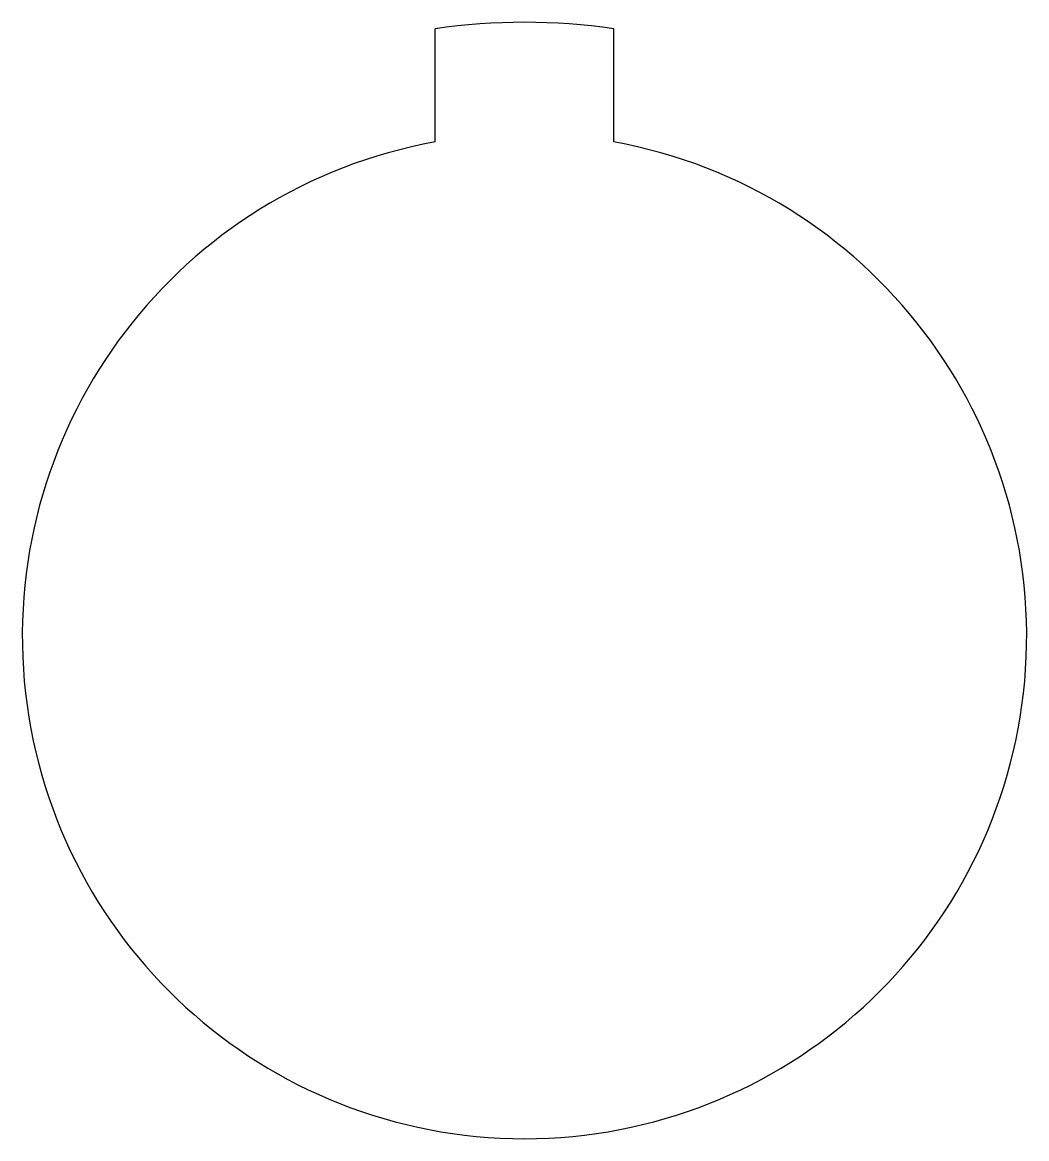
# Model space of a CAD drawing. Header units: millimetres. Extents: x -4.5 to 4.5, y 2.5 to 12.5.
import ezdxf

# ---------------------------------------------------------------- set-up
doc = ezdxf.new("R2010")
doc.units = ezdxf.units.MM
doc.layers.get('0').update_dxf_attribs({"linetype": 'CONTINUOUS', "lineweight": 25, "true_color": 0xffffff})

msp = doc.modelspace()

# ---------------------------------------------------------------- linework, layer by layer
for p, q in [((-0.8, 11.428), (-0.8, 12.442)), ((0.8, 11.428), (0.8, 12.442))]:
    msp.add_line(p, q)
for radius, start, end in [(5.5, 81.6364, 98.3636), (4.5, 100.2403, 79.7597)]:
    msp.add_arc((0, 7), radius, start, end)

doc.saveas('drawing.dxf')
